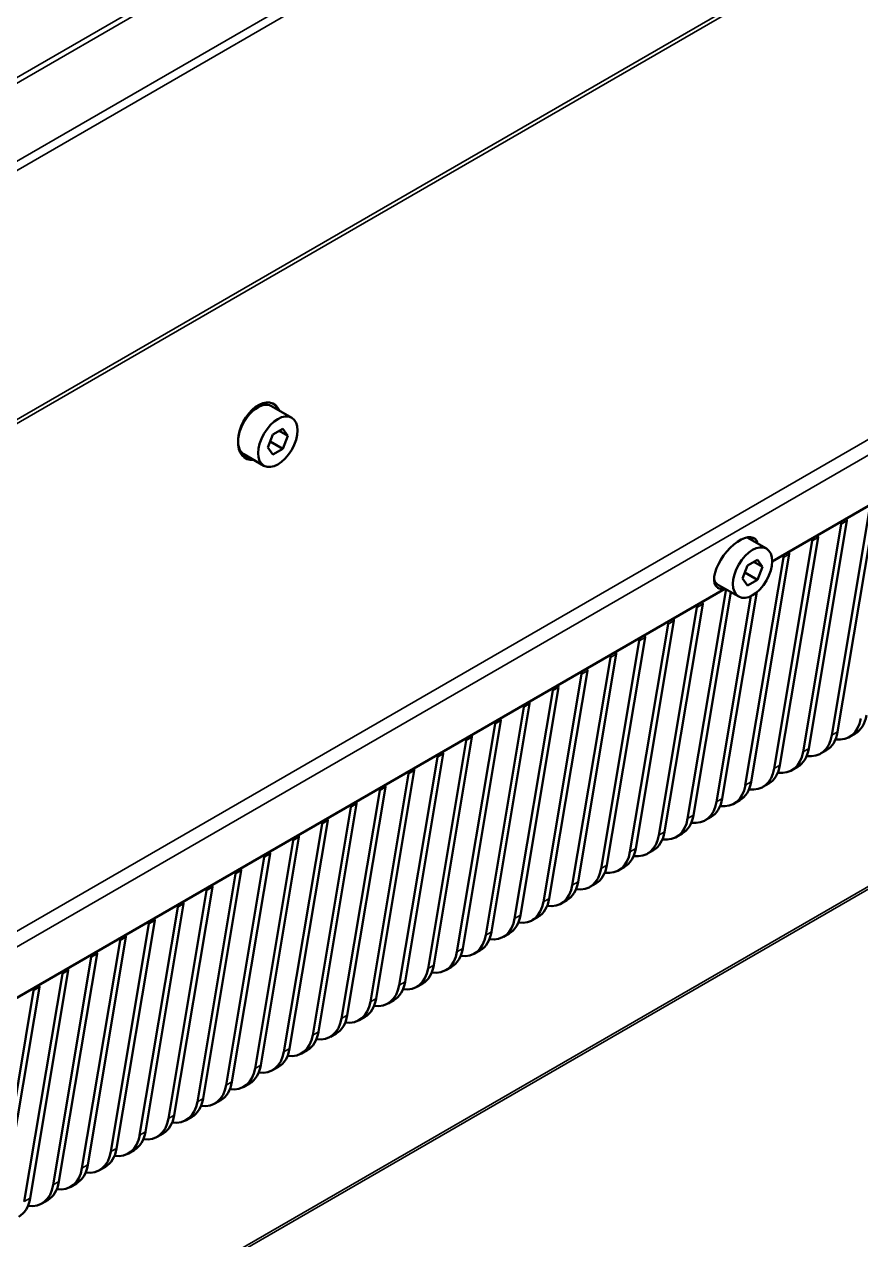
# Model space of a CAD drawing. Header units: millimetres. Extents: x 100 to 5488, y 100 to 4218.
# Drawn here: x 930.2 to 1032.7, y 3380.6 to 3529.5 of the extents above; entities that cross this region are included whole.
import ezdxf

# ---------------------------------------------------------------- set-up
doc = ezdxf.new("R2010")
doc.units = ezdxf.units.MM
doc.header["$LTSCALE"] = 20
doc.layers.add('Visible (ANSI)', color=7, linetype='Continuous', lineweight=50)
doc.layers.add('Visible Narrow (ANSI)', color=7, linetype='Continuous', lineweight=35)

msp = doc.modelspace()

# ---------------------------------------------------------------- linework, layer by layer
at = {"layer": 'Visible (ANSI)'}
for p, q in [((1021.877, 3463.679), (1108.688, 3513.799)), ((962.978, 3481.292), (960.503, 3482.721)), ((960.666, 3479.218), (960.053, 3477.64)), ((960.666, 3479.218), (961.89, 3479.925)), ((961.442, 3479.667), (962.503, 3479.054)), ((962.503, 3479.054), (961.89, 3479.925)), ((960.053, 3477.64), (960.666, 3476.769)), ((960.338, 3478.373), (961.89, 3477.476)), ((961.89, 3477.476), (962.503, 3479.054)), ((959.578, 3475.403), (957.103, 3476.832)), ((961.89, 3477.476), (960.666, 3476.769)), ((1033.869, 3470.293), (1029.194, 3442.38)), ((1029.901, 3442.788), (1034.576, 3470.702)), ((1026.365, 3440.747), (1031.04, 3468.66)), ((1030.333, 3468.252), (1025.658, 3440.338)), ((1021.173, 3465.247), (1018.793, 3466.622)), ((1026.797, 3466.211), (1022.123, 3438.297)), ((1022.83, 3438.705), (1027.505, 3466.619)), ((1019.294, 3436.664), (1023.969, 3464.578)), ((1018.861, 3463.174), (1018.248, 3461.596)), ((1023.262, 3464.17), (1018.587, 3436.256)), ((1018.861, 3463.174), (1020.085, 3463.881)), ((1019.637, 3463.622), (1020.698, 3463.01)), ((1020.698, 3463.01), (1020.085, 3463.881)), ((1020.085, 3461.432), (1020.698, 3463.01)), ((1018.248, 3461.596), (1018.861, 3460.725)), ((1018.532, 3462.328), (1020.085, 3461.432)), ((1020.085, 3461.432), (1018.861, 3460.725)), ((905.205, 3396.318), (1016.057, 3460.319)), ((1016.191, 3460.087), (1011.516, 3432.173)), ((1012.223, 3432.582), (1016.802, 3459.919)), ((1017.773, 3459.359), (1015.298, 3460.787)), ((1015.759, 3434.623), (1019.99, 3459.891)), ((1016.056, 3460.33), (1016.073, 3460.34)), ((1008.688, 3430.54), (1013.362, 3458.454)), ((1019.273, 3459.421), (1015.052, 3434.215)), ((1012.655, 3458.046), (1007.981, 3430.132)), ((1009.12, 3456.005), (1004.445, 3428.091)), ((1005.152, 3428.499), (1009.827, 3456.413)), ((1005.584, 3453.963), (1000.91, 3426.05)), ((1001.617, 3426.458), (1006.291, 3454.372)), ((998.081, 3424.417), (1002.756, 3452.33)), ((1002.049, 3451.922), (997.374, 3424.009)), ((998.513, 3449.881), (993.839, 3421.967)), ((994.546, 3422.376), (999.22, 3450.289)), ((994.978, 3447.84), (990.303, 3419.926)), ((991.01, 3420.334), (995.685, 3448.248)), ((991.442, 3445.798), (986.767, 3417.885)), ((987.475, 3418.293), (992.149, 3446.207)), ((987.907, 3443.757), (983.232, 3415.844)), ((983.939, 3416.252), (988.614, 3444.165)), ((980.404, 3414.211), (985.078, 3442.124)), ((1031.355, 3442.166), (1032.062, 3442.574)), ((984.371, 3441.716), (979.696, 3413.802)), ((1027.819, 3440.124), (1028.526, 3440.533)), ((980.836, 3439.675), (976.161, 3411.761)), ((976.868, 3412.169), (981.543, 3440.083)), ((977.3, 3437.633), (972.625, 3409.72)), ((973.332, 3410.128), (978.007, 3438.042)), ((1024.284, 3438.083), (1024.991, 3438.491)), ((969.797, 3408.087), (974.472, 3436)), ((1020.748, 3436.042), (1021.455, 3436.45)), ((973.764, 3435.592), (969.09, 3407.679)), ((1017.213, 3434.001), (1017.92, 3434.409)), ((970.229, 3433.551), (965.554, 3405.637)), ((966.261, 3406.046), (970.936, 3433.959)), ((966.693, 3431.51), (962.019, 3403.596)), ((962.726, 3404.004), (967.4, 3431.918)), ((1013.677, 3431.959), (1014.384, 3432.368)), ((1010.142, 3429.918), (1010.849, 3430.326)), ((963.158, 3429.468), (958.483, 3401.555)), ((959.19, 3401.963), (963.865, 3429.877)), ((959.622, 3427.427), (954.948, 3399.514)), ((955.655, 3399.922), (960.329, 3427.835)), ((1006.606, 3427.877), (1007.313, 3428.285)), ((952.119, 3397.881), (956.794, 3425.794)), ((1003.071, 3425.836), (1003.778, 3426.244)), ((956.087, 3425.386), (951.412, 3397.472)), ((999.535, 3423.794), (1000.242, 3424.203)), ((952.551, 3423.345), (947.877, 3395.431)), ((948.584, 3395.839), (953.258, 3423.753)), ((949.016, 3421.304), (944.341, 3393.39)), ((945.048, 3393.798), (949.723, 3421.712)), ((996, 3421.753), (996.707, 3422.161)), ((941.513, 3391.757), (946.187, 3419.671)), ((992.464, 3419.712), (993.171, 3420.12)), ((945.48, 3419.262), (940.806, 3391.349)), ((988.928, 3417.671), (989.636, 3418.079)), ((941.945, 3417.221), (937.27, 3389.307)), ((937.977, 3389.716), (942.652, 3417.629)), ((938.409, 3415.18), (933.734, 3387.266)), ((934.442, 3387.674), (939.116, 3415.588)), ((985.393, 3415.629), (986.1, 3416.038)), ((930.906, 3385.633), (935.581, 3413.547)), ((981.857, 3413.588), (982.565, 3413.996)), ((934.874, 3413.139), (930.199, 3385.225)), ((931.338, 3411.097), (926.663, 3383.184)), ((927.371, 3383.592), (932.045, 3411.506)), ((978.322, 3411.547), (979.029, 3411.955)), ((974.786, 3409.506), (975.493, 3409.914)), ((971.251, 3407.464), (971.958, 3407.873)), ((967.715, 3405.423), (968.422, 3405.831)), ((964.18, 3403.382), (964.887, 3403.79)), ((960.644, 3401.341), (961.351, 3401.749)), ((957.109, 3399.299), (957.816, 3399.708)), ((953.573, 3397.258), (954.28, 3397.666)), ((950.038, 3395.217), (950.745, 3395.625)), ((946.502, 3393.176), (947.209, 3393.584)), ((942.967, 3391.135), (943.674, 3391.543)), ((939.431, 3389.093), (940.138, 3389.502)), ((935.895, 3387.052), (936.603, 3387.46)), ((932.36, 3385.011), (933.067, 3385.419))]:
    msp.add_line(p, q, dxfattribs=at)
for centre, major_axis, ratio, start_param, end_param in [((958.803, 3479.776), (1.7, 2.944), 0.5773503, 0, 3.1415927), ((959.053, 3479.632), (-1.649, -3.374), 0.6182393, 2.6633077, 6.6758651), ((958.803, 3479.776), (1.875, 3.248), 0.5773503, 5.847703, 6.254508), ((958.803, 3479.776), (-1.875, -3.248), 0.5773503, 0.0999982, 0.4354824), ((1030.901, 3468.769), (-0.1, 0.173), 0.5773503, 3.7524579, 5.2578233), ((1030.194, 3468.361), (0.1, -0.173), 0.5773503, 0.6108652, 2.1162307), ((1017.445, 3463.474), (-2.296, -2.996), 0.4692871, 2.7675322, 6.7627973), ((1016.998, 3463.732), (1.875, 3.248), 0.5773503, 5.847703, 6.0563792), ((1026.658, 3466.32), (0.1, -0.173), 0.5773503, 0.6108652, 2.1162307), ((1027.365, 3466.728), (-0.1, 0.173), 0.5773503, 3.7524579, 5.2578233), ((1023.123, 3464.278), (0.1, -0.173), 0.5773503, 0.6108652, 2.1162307), ((1023.83, 3464.687), (-0.1, 0.173), 0.5773503, 3.7524579, 5.2578233), ((1016.998, 3463.732), (-1.7, -2.944), 0.5773503, 5.8631434, 6.2831853), ((1016.998, 3463.732), (-1.875, -3.248), 0.5773503, 0.0340297, 0.4217443), ((1016.052, 3460.196), (0.1, -0.173), 0.5773503, 0.6108652, 2.0666339), ((1012.516, 3458.155), (0.1, -0.173), 0.5773503, 0.6108652, 2.1162307), ((1013.223, 3458.563), (-0.1, 0.173), 0.5773503, 3.7524579, 5.2578233), ((1008.981, 3456.113), (0.1, -0.173), 0.5773503, 0.6108652, 2.1162307), ((1009.688, 3456.522), (-0.1, 0.173), 0.5773503, 3.7524579, 5.2578233), ((1005.445, 3454.072), (0.1, -0.173), 0.5773503, 0.6108652, 2.1162307), ((1006.152, 3454.48), (-0.1, 0.173), 0.5773503, 3.7524579, 5.2578233), ((1002.617, 3452.439), (-0.1, 0.173), 0.5773503, 3.7524579, 5.2578233), ((1001.909, 3452.031), (0.1, -0.173), 0.5773503, 0.6108652, 2.1162307), ((998.374, 3449.99), (0.1, -0.173), 0.5773503, 0.6108652, 2.1162307), ((999.081, 3450.398), (-0.1, 0.173), 0.5773503, 3.7524579, 5.2578233), ((994.838, 3447.948), (0.1, -0.173), 0.5773503, 0.6108652, 2.1162307), ((995.545, 3448.357), (-0.1, 0.173), 0.5773503, 3.7524579, 5.2578233), ((992.01, 3446.315), (-0.1, 0.173), 0.5773503, 3.7524579, 5.2578233), ((991.303, 3445.907), (0.1, -0.173), 0.5773503, 0.6108652, 2.1162307), ((1028.562, 3448.636), (3.5, -6.062), 0.5773503, 0, 0.6108652), ((987.767, 3443.866), (0.1, -0.173), 0.5773503, 0.6108652, 2.1162307), ((988.474, 3444.274), (-0.1, 0.173), 0.5773503, 3.7524579, 5.2578233), ((1027.855, 3448.228), (3.5, -6.062), 0.5773503, 5.8672332, 6.8940505), ((984.232, 3441.825), (0.1, -0.173), 0.5773503, 0.6108652, 2.1162307), ((984.939, 3442.233), (-0.1, 0.173), 0.5773503, 3.7524579, 5.2578233), ((1024.319, 3446.186), (3.5, -6.062), 0.5773503, 5.8672332, 6.8940505), ((1025.026, 3446.595), (3.5, -6.062), 0.5773503, 0, 0.6108652), ((1021.491, 3444.554), (3.5, -6.062), 0.5773503, 0, 0.6108652), ((980.696, 3439.783), (0.1, -0.173), 0.5773503, 0.6108652, 2.1162307), ((981.403, 3440.192), (-0.1, 0.173), 0.5773503, 3.7524579, 5.2578233), ((1020.784, 3444.145), (3.5, -6.062), 0.5773503, 5.8672332, 6.8940505), ((977.161, 3437.742), (0.1, -0.173), 0.5773503, 0.6108652, 2.1162307), ((977.868, 3438.15), (-0.1, 0.173), 0.5773503, 3.7524579, 5.2578233), ((1017.248, 3442.104), (3.5, -6.062), 0.5773503, 5.8672332, 6.8940505), ((1017.955, 3442.512), (3.5, -6.062), 0.5773503, 0, 0.6108652), ((974.332, 3436.109), (-0.1, 0.173), 0.5773503, 3.7524579, 5.2578233), ((1013.713, 3440.063), (3.5, -6.062), 0.5773503, 5.8672332, 6.8940505), ((1014.42, 3440.471), (3.5, -6.062), 0.5773503, 0, 0.6108652), ((973.625, 3435.701), (0.1, -0.173), 0.5773503, 0.6108652, 2.1162307), ((1010.884, 3438.43), (3.5, -6.062), 0.5773503, 0, 0.6108652), ((970.09, 3433.66), (0.1, -0.173), 0.5773503, 0.6108652, 2.1162307), ((970.797, 3434.068), (-0.1, 0.173), 0.5773503, 3.7524579, 5.2578233), ((1010.177, 3438.022), (3.5, -6.062), 0.5773503, 5.8672332, 6.8940505), ((966.554, 3431.618), (0.1, -0.173), 0.5773503, 0.6108652, 2.1162307), ((967.261, 3432.027), (-0.1, 0.173), 0.5773503, 3.7524579, 5.2578233), ((1006.642, 3435.98), (3.5, -6.062), 0.5773503, 5.8672332, 6.8940505), ((1007.349, 3436.389), (3.5, -6.062), 0.5773503, 0, 0.6108652), ((963.726, 3429.985), (-0.1, 0.173), 0.5773503, 3.7524579, 5.2578233), ((1003.106, 3433.939), (3.5, -6.062), 0.5773503, 5.8672332, 6.8940505), ((1003.813, 3434.347), (3.5, -6.062), 0.5773503, 0, 0.6108652), ((963.019, 3429.577), (0.1, -0.173), 0.5773503, 0.6108652, 2.1162307), ((1000.278, 3432.306), (3.5, -6.062), 0.5773503, 0, 0.6108652), ((959.483, 3427.536), (0.1, -0.173), 0.5773503, 0.6108652, 2.1162307), ((960.19, 3427.944), (-0.1, 0.173), 0.5773503, 3.7524579, 5.2578233), ((999.571, 3431.898), (3.5, -6.062), 0.5773503, 5.8672332, 6.8940505), ((955.948, 3425.495), (0.1, -0.173), 0.5773503, 0.6108652, 2.1162307), ((956.655, 3425.903), (-0.1, 0.173), 0.5773503, 3.7524579, 5.2578233), ((996.035, 3429.857), (3.5, -6.062), 0.5773503, 5.8672332, 6.8940505), ((996.742, 3430.265), (3.5, -6.062), 0.5773503, 0, 0.6108652), ((953.119, 3423.862), (-0.1, 0.173), 0.5773503, 3.7524579, 5.2578233), ((992.5, 3427.815), (3.5, -6.062), 0.5773503, 5.8672332, 6.8940505), ((993.207, 3428.224), (3.5, -6.062), 0.5773503, 0, 0.6108652), ((952.412, 3423.454), (0.1, -0.173), 0.5773503, 0.6108652, 2.1162307), ((948.876, 3421.412), (0.1, -0.173), 0.5773503, 0.6108652, 2.1162307), ((949.584, 3421.821), (-0.1, 0.173), 0.5773503, 3.7524579, 5.2578233), ((988.964, 3425.774), (3.5, -6.062), 0.5773503, 5.8672332, 6.8940505), ((989.671, 3426.182), (3.5, -6.062), 0.5773503, 0, 0.6108652), ((945.341, 3419.371), (0.1, -0.173), 0.5773503, 0.6108652, 2.1162307), ((946.048, 3419.779), (-0.1, 0.173), 0.5773503, 3.7524579, 5.2578233), ((985.428, 3423.733), (3.5, -6.062), 0.5773503, 5.8672332, 6.8940505), ((986.136, 3424.141), (3.5, -6.062), 0.5773503, 0, 0.6108652), ((982.6, 3422.1), (3.5, -6.062), 0.5773503, 0, 0.6108652), ((941.805, 3417.33), (0.1, -0.173), 0.5773503, 0.6108652, 2.1162307), ((942.512, 3417.738), (-0.1, 0.173), 0.5773503, 3.7524579, 5.2578233), ((981.893, 3421.692), (3.5, -6.062), 0.5773503, 5.8672332, 6.8940505), ((938.27, 3415.289), (0.1, -0.173), 0.5773503, 0.6108652, 2.1162307), ((938.977, 3415.697), (-0.1, 0.173), 0.5773503, 3.7524579, 5.2578233), ((978.357, 3419.65), (3.5, -6.062), 0.5773503, 5.8672332, 6.8940505), ((979.065, 3420.059), (3.5, -6.062), 0.5773503, 0, 0.6108652), ((935.441, 3413.656), (-0.1, 0.173), 0.5773503, 3.7524579, 5.2578233), ((974.822, 3417.609), (3.5, -6.062), 0.5773503, 5.8672332, 6.8940505), ((975.529, 3418.017), (3.5, -6.062), 0.5773503, 0, 0.6108652), ((934.734, 3413.247), (0.1, -0.173), 0.5773503, 0.6108652, 2.1162307), ((971.993, 3415.976), (3.5, -6.062), 0.5773503, 0, 0.6108652), ((931.199, 3411.206), (0.1, -0.173), 0.5773503, 0.6108652, 2.1162307), ((931.906, 3411.614), (-0.1, 0.173), 0.5773503, 3.7524579, 5.2578233), ((971.286, 3415.568), (3.5, -6.062), 0.5773503, 5.8672332, 6.8940505), ((967.751, 3413.527), (3.5, -6.062), 0.5773503, 5.8672332, 6.8940505), ((968.458, 3413.935), (3.5, -6.062), 0.5773503, 0, 0.6108652), ((964.215, 3411.485), (3.5, -6.062), 0.5773503, 5.8672332, 6.8940505), ((964.922, 3411.894), (3.5, -6.062), 0.5773503, 0, 0.6108652), ((960.68, 3409.444), (3.5, -6.062), 0.5773503, 5.8672332, 6.8940505), ((961.387, 3409.852), (3.5, -6.062), 0.5773503, 0, 0.6108652), ((957.144, 3407.403), (3.5, -6.062), 0.5773503, 5.8672332, 6.8940505), ((957.851, 3407.811), (3.5, -6.062), 0.5773503, 0, 0.6108652), ((954.316, 3405.77), (3.5, -6.062), 0.5773503, 0, 0.6108652), ((953.609, 3405.362), (3.5, -6.062), 0.5773503, 5.8672332, 6.8940505), ((950.073, 3403.32), (3.5, -6.062), 0.5773503, 5.8672332, 6.8940505), ((950.78, 3403.729), (3.5, -6.062), 0.5773503, 0, 0.6108652), ((946.538, 3401.279), (3.5, -6.062), 0.5773503, 5.8672332, 6.8940505), ((947.245, 3401.687), (3.5, -6.062), 0.5773503, 0, 0.6108652), ((943.709, 3399.646), (3.5, -6.062), 0.5773503, 0, 0.6108652), ((943.002, 3399.238), (3.5, -6.062), 0.5773503, 5.8672332, 6.8940505), ((939.467, 3397.197), (3.5, -6.062), 0.5773503, 5.8672332, 6.8940505), ((940.174, 3397.605), (3.5, -6.062), 0.5773503, 0, 0.6108652), ((935.931, 3395.155), (3.5, -6.062), 0.5773503, 5.8672332, 6.8940505), ((936.638, 3395.564), (3.5, -6.062), 0.5773503, 0, 0.6108652), ((933.103, 3393.522), (3.5, -6.062), 0.5773503, 0, 0.6108652), ((932.395, 3393.114), (3.5, -6.062), 0.5773503, 5.8672332, 6.8940505), ((928.86, 3391.073), (3.5, -6.062), 0.5773503, 5.8672332, 6.8940505), ((929.567, 3391.481), (3.5, -6.062), 0.5773503, 0, 0.6108652), ((926.031, 3389.44), (3.5, -6.062), 0.5773503, 0, 0.6108652)]:
    msp.add_ellipse(centre, major_axis=major_axis, ratio=ratio, start_param=start_param, end_param=end_param, dxfattribs=at)
for centre in [(961.278, 3478.347), (1019.473, 3462.303)]:
    msp.add_ellipse(centre, major_axis=(1.7, 2.944), ratio=0.5773503, dxfattribs=at)
at = {"layer": 'Visible Narrow (ANSI)'}
for p, q in [((446.312, 3244.124), (1119.478, 3632.776)), ((1119.816, 3632.29), (446.651, 3243.637)), ((448.566, 3235.161), (1121.731, 3623.813)), ((1121.803, 3622.748), (448.637, 3234.096)), ((1117.777, 3589.416), (444.611, 3200.764)), ((444.624, 3201.257), (1117.789, 3589.91)), ((448.324, 3140.686), (1121.489, 3529.339)), ((1121.401, 3527.369), (448.235, 3138.717)), ((1125.539, 3476.592), (898.4, 3345.453)), ((1031.04, 3468.66), (1030.333, 3468.252)), ((1027.505, 3466.619), (1026.797, 3466.211)), ((1023.969, 3464.578), (1023.262, 3464.17)), ((1016.351, 3460.18), (1016.191, 3460.087)), ((439.009, 3080.55), (1094.214, 3458.833)), ((1013.362, 3458.454), (1012.655, 3458.046)), ((1009.827, 3456.413), (1009.12, 3456.005)), ((1006.291, 3454.372), (1005.584, 3453.963)), ((1002.756, 3452.33), (1002.049, 3451.922)), ((999.22, 3450.289), (998.513, 3449.881)), ((995.685, 3448.248), (994.978, 3447.84)), ((992.149, 3446.207), (991.442, 3445.798)), ((988.614, 3444.165), (987.907, 3443.757)), ((985.078, 3442.124), (984.371, 3441.716)), ((1029.194, 3442.38), (1029.901, 3442.788)), ((1025.658, 3440.338), (1026.365, 3440.747)), ((981.543, 3440.083), (980.836, 3439.675)), ((978.007, 3438.042), (977.3, 3437.633)), ((1022.123, 3438.297), (1022.83, 3438.705)), ((974.472, 3436), (973.764, 3435.592)), ((1018.587, 3436.256), (1019.294, 3436.664)), ((1015.052, 3434.215), (1015.759, 3434.623)), ((970.936, 3433.959), (970.229, 3433.551)), ((967.4, 3431.918), (966.693, 3431.51)), ((1011.516, 3432.173), (1012.223, 3432.582)), ((1007.981, 3430.132), (1008.688, 3430.54)), ((963.865, 3429.877), (963.158, 3429.468)), ((1004.445, 3428.091), (1005.152, 3428.499)), ((960.329, 3427.835), (959.622, 3427.427)), ((956.794, 3425.794), (956.087, 3425.386)), ((1000.91, 3426.05), (1001.617, 3426.458)), ((997.374, 3424.009), (998.081, 3424.417)), ((953.258, 3423.753), (952.551, 3423.345)), ((949.723, 3421.712), (949.016, 3421.304)), ((993.839, 3421.967), (994.546, 3422.376)), ((946.187, 3419.671), (945.48, 3419.262)), ((990.303, 3419.926), (991.01, 3420.334)), ((986.767, 3417.885), (987.475, 3418.293)), ((942.652, 3417.629), (941.945, 3417.221)), ((939.116, 3415.588), (938.409, 3415.18)), ((983.232, 3415.844), (983.939, 3416.252)), ((935.581, 3413.547), (934.874, 3413.139)), ((979.696, 3413.802), (980.404, 3414.211)), ((976.161, 3411.761), (976.868, 3412.169)), ((932.045, 3411.506), (931.338, 3411.097)), ((972.625, 3409.72), (973.332, 3410.128)), ((969.09, 3407.679), (969.797, 3408.087)), ((965.554, 3405.637), (966.261, 3406.046)), ((962.019, 3403.596), (962.726, 3404.004)), ((958.483, 3401.555), (959.19, 3401.963)), ((954.948, 3399.514), (955.655, 3399.922)), ((951.412, 3397.472), (952.119, 3397.881)), ((947.877, 3395.431), (948.584, 3395.839)), ((944.341, 3393.39), (945.048, 3393.798)), ((940.806, 3391.349), (941.513, 3391.757)), ((937.27, 3389.307), (937.977, 3389.716)), ((933.734, 3387.266), (934.442, 3387.674)), ((930.199, 3385.225), (930.906, 3385.633))]:
    msp.add_line(p, q, dxfattribs=at)

doc.saveas('drawing.dxf')
